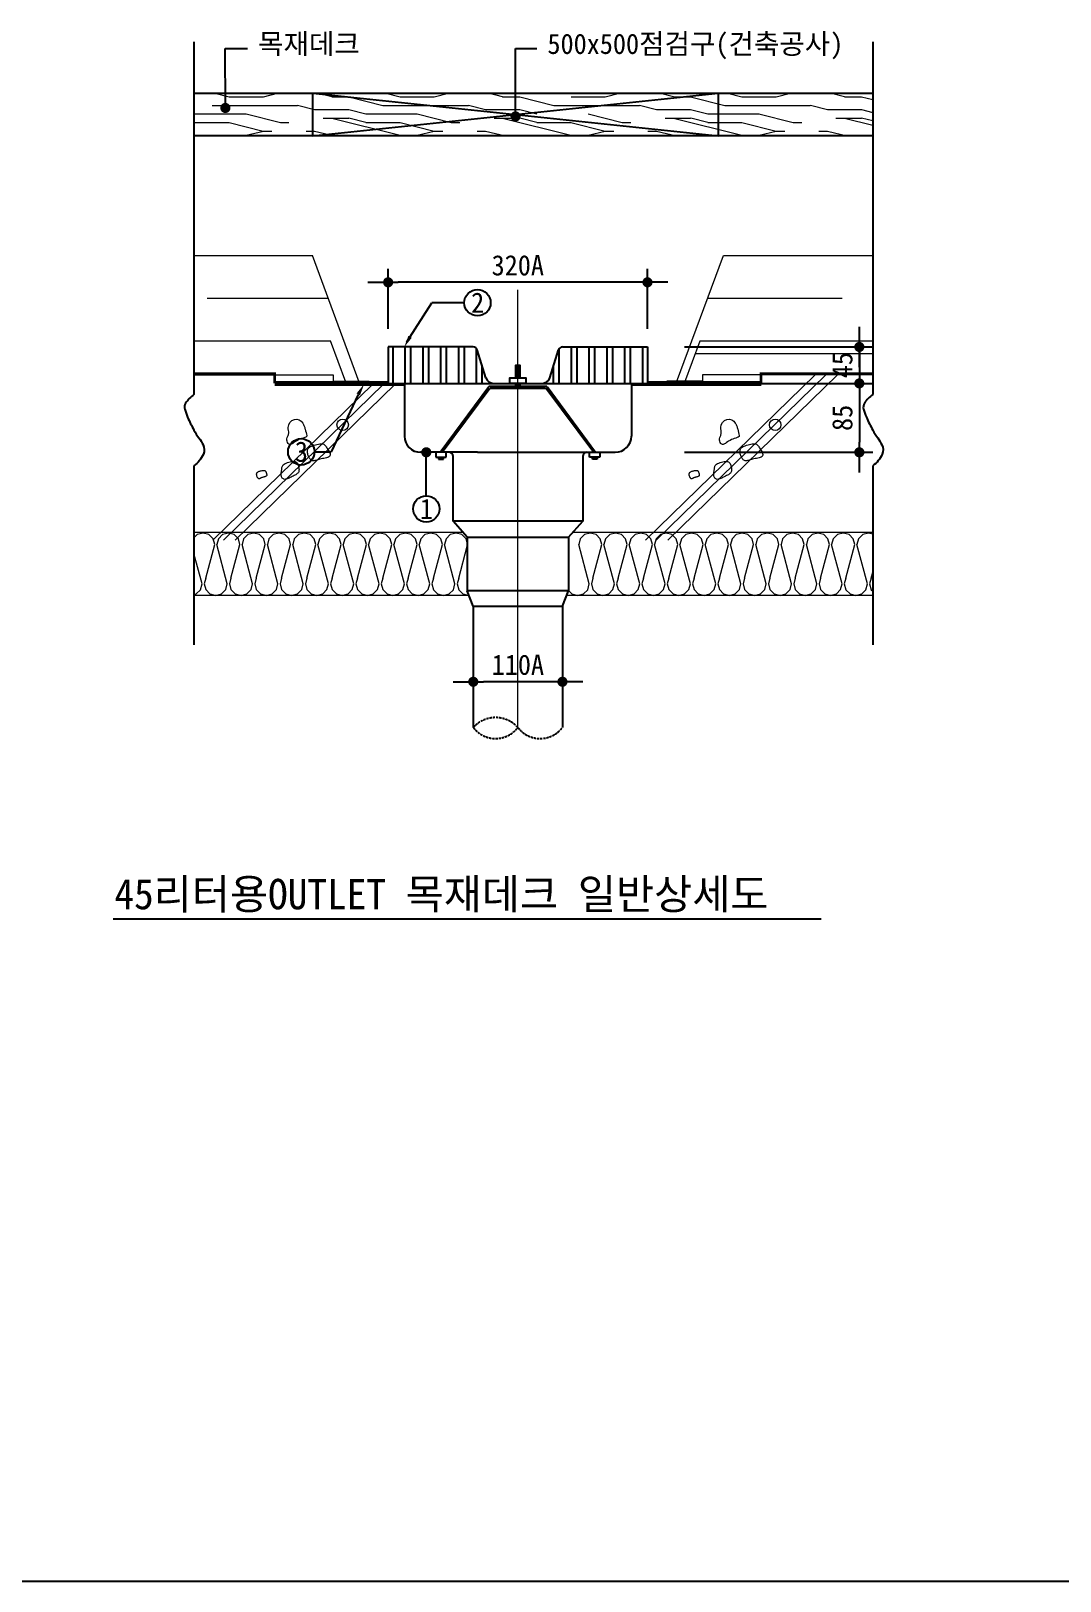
# Model space of a CAD drawing. Header units: millimetres. Extents: x 5104319 to 7084979, y 3076390 to 3633130.
# Drawn here: x 6938439 to 6999376, y 3193230 to 3285020 of the extents above; entities that cross this region are included whole.
import ezdxf
from ezdxf.enums import TextEntityAlignment as Align

# ---------------------------------------------------------------- set-up
doc = ezdxf.new("R2010")
doc.units = ezdxf.units.MM
doc.header["$PDMODE"] = 1
for name, pattern in [('CEN', [8.5, 8, -0.2, 0.1, -0.2]), ('DASHDOTX2', [50.8, 25.4, -12.7, 0, -12.7]), ('HIDDEN', [9.525, 6.35, -3.175])]:
    doc.linetypes.add(name, pattern=pattern)
doc.layers.get('Defpoints').update_dxf_attribs({"color": 140})
for name, color, linetype, lineweight in [('A-CNTL', 1, 'CEN', 15), ('A-CONC-LIN1', 2, 'Continuous', 40), ('A-CUTL', 7, 'Continuous', 25), ('A-DIMS', 7, 'Continuous', 25), ('A-ELEV-LIN3', 8, 'Continuous', 18), ('A-MKXS-LEAD', 7, 'Continuous', 25), ('A-MKXS-MAK2', 3, 'DASHDOTX2', 25), ('A-MKXS-TEXT2', 7, 'Continuous', 25), ('A-MKXX-SYMB', 7, 'Continuous', 25), ('A-SECT-LIN1', 4, 'Continuous', 25), ('A-XXXX-HATC', 8, 'Continuous', 18), ('A-XXXX-INSL1', 15, 'Continuous', 18), ('A-XXXX-STL', 3, 'Continuous', 25), ('A-XXXX-TABL', 7, 'Continuous', 25), ('A-XXXX-TXT1', 3, 'Continuous', 25), ('A-XXXX-TXT2', 3, 'Continuous', 25), ('A-XXXX-WOOD', 7, 'Continuous', 25)]:
    doc.layers.add(name, color=color, linetype=linetype, lineweight=lineweight)
doc.styles.add('HY울릉도L', font='')
doc.styles.add('돋움', font='')
doc.styles.add('돋움체', font='')
doc.styles.get('HY울릉도L').set_extended_font_data('Dotum')
doc.styles.get('돋움').set_extended_font_data('DotumChe')
doc.styles.get('돋움체').set_extended_font_data('DotumChe')
doc.dimstyles.new('CDIM', dxfattribs={"dimtxt": 3, "dimasz": 1.5, "dimexe": 2, "dimexo": 1, "dimgap": 1, "dimtad": 1, "dimdec": 0, "dimrnd": 0.5, "dimzin": 0, "dimdsep": 32, "dimlunit": 6, "dimtxsty": 'HY울릉도L', "dimblk1": '_CIDOT', "dimblk2": '_CIDOT', "dimsah": 1, "dimcen": 5.5, "dimclrd": 2, "dimclre": 2, "dimclrt": 7, "dimadec": 0, "dimazin": 0, "dimtfac": 1, "dimtdec": 0, "dimtix": 1, "dimtmove": 2, "dimatfit": 1, "dimldrblk": '_CIDOT', "dimfxl": 1, "dimtolj": 1, "dimtzin": 0, "dimlwd": -1, "dimarcsym": 0})

# ---------------------------------------------------------------- blocks, each defined once
blk = doc.blocks.new('_CIDOT')
at = {"color": 0, "linetype": 'ByBlock'}
blk.add_line((2, 0), (-1, 0), dxfattribs=at)
at = {"color": 0, "linetype": 'ByBlock', "const_width": 0.5}
blk.add_lwpolyline([(-0.25, 0, 1), (0.25, 0, 1)], format="xyb", close=True, dxfattribs=at)
blk = doc.blocks.new('*D96')
at = {"layer": 'A-DIMS', "lineweight": -2, "transparency": 16777216}
for p, q in [((6964631, 3249349), (6964631, 3245682)), ((6969911, 3249349), (6969911, 3245682))]:
    blk.add_line(p, q, dxfattribs=at)
at = {"layer": 'A-DIMS', "transparency": 16777216}
blk.add_line((6969311, 3246482), (6965231, 3246482), dxfattribs=at)
at = {"layer": 'Defpoints', "color": 0, "transparency": 16777216}
for p in [(6964631, 3249749), (6969911, 3249749), (6964631, 3246482)]:
    blk.add_point(p, dxfattribs=at)
at = {"layer": 'A-DIMS', "transparency": 16777216, "xscale": 600, "yscale": 600, "zscale": 600, "rotation": 180}
blk.add_blockref('_CIDOT', (6964631, 3246482), dxfattribs=at)
at = {"layer": 'A-DIMS', "transparency": 16777216, "xscale": 600, "yscale": 600, "zscale": 600}
blk.add_blockref('_CIDOT', (6969911, 3246482), dxfattribs=at)
at = {"layer": 'A-DIMS', "color": 3, "transparency": 16777216, "insert": (6967271, 3247482), "char_height": 1200, "attachment_point": 5, "style": '돋움체'}
blk.add_mtext('\\A1;110A', dxfattribs=at)
blk = doc.blocks.new('*D97')
at = {"layer": 'A-DIMS', "lineweight": -2, "transparency": 16777216}
for p, q in [((6959587, 3267374), (6959587, 3270937)), ((6974947, 3267374), (6974947, 3270937))]:
    blk.add_line(p, q, dxfattribs=at)
at = {"layer": 'A-DIMS', "transparency": 16777216}
blk.add_line((6974347, 3270137), (6960187, 3270137), dxfattribs=at)
at = {"layer": 'Defpoints', "color": 0, "transparency": 16777216}
for p in [(6959587, 3270137), (6959587, 3266974), (6974947, 3266974)]:
    blk.add_point(p, dxfattribs=at)
at = {"layer": 'A-DIMS', "transparency": 16777216, "xscale": 600, "yscale": 600, "zscale": 600, "rotation": 180}
blk.add_blockref('_CIDOT', (6959587, 3270137), dxfattribs=at)
at = {"layer": 'A-DIMS', "transparency": 16777216, "xscale": 600, "yscale": 600, "zscale": 600}
blk.add_blockref('_CIDOT', (6974947, 3270137), dxfattribs=at)
at = {"layer": 'A-DIMS', "color": 3, "transparency": 16777216, "insert": (6967267, 3271137), "char_height": 1200, "attachment_point": 5, "style": '돋움체'}
blk.add_mtext('\\A1;320A', dxfattribs=at)
blk = doc.blocks.new('*D98')
at = {"layer": 'A-DIMS', "transparency": 16777216}
for p, q in [((6987493, 3266910), (6987493, 3267510)), ((6987493, 3266310), (6987493, 3264150)), ((6987493, 3263550), (6987493, 3262950))]:
    blk.add_line(p, q, dxfattribs=at)
at = {"layer": 'A-DIMS', "lineweight": -2, "transparency": 16777216}
for p, q in [((6977147, 3266310), (6988293, 3266310)), ((6977147, 3264150), (6988293, 3264150))]:
    blk.add_line(p, q, dxfattribs=at)
at = {"layer": 'Defpoints', "color": 0, "transparency": 16777216}
for p in [(6976747, 3266310), (6976747, 3264150), (6987493, 3264150)]:
    blk.add_point(p, dxfattribs=at)
at = {"layer": 'A-DIMS', "transparency": 16777216, "xscale": 600, "yscale": 600, "zscale": 600}
for p, rotation in [((6987493, 3266310), 270), ((6987493, 3264150), 90)]:
    blk.add_blockref('_CIDOT', p, dxfattribs=dict(at, rotation=rotation))
at = {"layer": 'A-DIMS', "color": 3, "transparency": 16777216, "insert": (6986492, 3265230), "char_height": 1200, "attachment_point": 5, "rotation": 90, "style": '돋움체'}
blk.add_mtext('\\A1;45', dxfattribs=at)
blk = doc.blocks.new('*D99')
at = {"layer": 'A-DIMS', "lineweight": -2, "transparency": 16777216}
for p, q in [((6977147, 3264150), (6988293, 3264150)), ((6977147, 3260070), (6988293, 3260070))]:
    blk.add_line(p, q, dxfattribs=at)
at = {"layer": 'A-DIMS', "transparency": 16777216}
blk.add_line((6987493, 3263550), (6987493, 3260670), dxfattribs=at)
at = {"layer": 'Defpoints', "color": 0, "transparency": 16777216}
for p in [(6976747, 3264150), (6976747, 3260070), (6987493, 3260070)]:
    blk.add_point(p, dxfattribs=at)
at = {"layer": 'A-DIMS', "transparency": 16777216, "xscale": 600, "yscale": 600, "zscale": 600}
for p, rotation in [((6987493, 3264150), 90), ((6987493, 3260070), 270)]:
    blk.add_blockref('_CIDOT', p, dxfattribs=dict(at, rotation=rotation))
at = {"layer": 'A-DIMS', "color": 3, "transparency": 16777216, "insert": (6986492, 3262110), "char_height": 1200, "attachment_point": 5, "rotation": 90, "style": '돋움체'}
blk.add_mtext('\\A1;85', dxfattribs=at)
blk = doc.blocks.new('INSUL')
at = {"layer": 'A-XXXX-INSL1'}
for p, q in [((0.382, 0.985), (0.291, 0.961)), ((0.473, 0.961), (0.382, 0.985)), ((0.224, 0.894), (0.199, 0.802)), ((0.365, 0.183), (0.199, 0.802)), ((0.291, 0.961), (0.224, 0.894)), ((0.423, 0.274), (0.565, 0.802)), ((0.54, 0.894), (0.473, 0.961)), ((0.565, 0.802), (0.54, 0.894)), ((0.024, 0.274), (0, 0.183)), ((0, 0.183), (0.024, 0.092)), ((0.024, 0.092), (0.091, 0.025)), ((0.091, 0.025), (0.183, 0)), ((0.183, 0), (0.274, 0.025)), ((0.274, 0.025), (0.341, 0.092)), ((0.341, 0.092), (0.365, 0.183))]:
    blk.add_line(p, q, dxfattribs=at)

msp = doc.modelspace()

# ---------------------------------------------------------------- linework, layer by layer
at = {"layer": 'A-CNTL'}
msp.add_line((6967271.4, 3243770.7), (6967271.4, 3269685.7), dxfattribs=at)
at = {"layer": 'A-CONC-LIN1'}
for points in [[(6952868.8, 3264078.6), (6960533.8, 3264078.6)], [(6981671.4, 3264078.6), (6974006.4, 3264078.6)]]:
    msp.add_lwpolyline(points, dxfattribs=at)
at = {"layer": 'A-CUTL'}
for p, q in [((6948086.6, 3284373.4), (6948086.6, 3263491.1)), ((6988287, 3284373.4), (6988287, 3263491.1)), ((6948086.6, 3259278.2), (6948086.6, 3248665.5)), ((6988287, 3259278.2), (6988287, 3248665.5))]:
    msp.add_line(p, q, dxfattribs=at)
for points in [[(6948086.6, 3263491.1, 0.1037537), (6947595.1, 3262979.1, 0.2107724), (6947543.7, 3262621.8, 0.0352272), (6947711.6, 3262151.7, 0.0205781), (6948086.6, 3261384.6, 0.033812), (6948381.3, 3260918.2, -0.0394421), (6948629.5, 3260515.3, -0.2254264), (6948646.4, 3259952.7, -0.1404739), (6948086.6, 3259278.2)], [(6988287, 3263491.1, 0.1037537), (6987795.5, 3262979.1, 0.2107724), (6987744.1, 3262621.8, 0.0352272), (6987912.1, 3262151.7, 0.0205781), (6988287, 3261384.6, 0.033812), (6988581.7, 3260918.2, -0.0394421), (6988830, 3260515.3, -0.2254264), (6988846.8, 3259952.7, -0.1404739), (6988287, 3259278.2)]]:
    msp.add_lwpolyline(points, format="xyb", dxfattribs=at)
at = {"layer": 'A-CUTL', "linetype": 'HIDDEN', "ltscale": 20}
for centre, radius, start, end in [((6965951.4, 3242585.6), 1774.5, 41.938163, 138.061835), ((6965951.4, 3244786.5), 1665.1, 217.556378, 322.443622), ((6968591.4, 3244786.5), 1665.1, 217.556378, 322.443622)]:
    msp.add_arc(centre, radius, start, end, dxfattribs=at)
at = {"layer": 'A-ELEV-LIN3'}
for p, q in [((6948086.6, 3271716.3), (6955099.8, 3271716.3)), ((6957877.4, 3264228.1), (6955099.8, 3271716.3)), ((6976665.3, 3264228.1), (6979442.9, 3271716.3)), ((6979442.9, 3271716.3), (6988287, 3271716.3)), ((6956038.5, 3269185.8), (6948864, 3269185.8)), ((6986472.5, 3269185.8), (6978504.2, 3269185.8)), ((6956178.6, 3266655.2), (6948086.6, 3266655.2)), ((6957078.9, 3264228.1), (6956172.6, 3266671.4)), ((6977155.4, 3264228.1), (6978061.7, 3266671.4)), ((6988287, 3265896), (6977774, 3265896)), ((6988287, 3266655.2), (6978055.6, 3266655.2))]:
    msp.add_line(p, q, dxfattribs=at)
at = {"layer": 'A-ELEV-LIN3', "const_width": 151.8}
for points in [[(6948086.6, 3264725.7), (6952871.3, 3264725.7), (6952871.3, 3264224.3), (6959591.4, 3264224.3)], [(6988287, 3264725.7), (6981671.4, 3264725.7), (6981671.4, 3264224.3), (6974951.4, 3264224.3)]]:
    msp.add_lwpolyline(points, dxfattribs=at)
at = {"layer": 'A-ELEV-LIN3'}
for points in [[(6948086.6, 3264656.9), (6956334, 3264656.9), (6956334, 3264279), (6958456.7, 3264279)], [(6988287, 3264656.9), (6978208.7, 3264656.9), (6978208.7, 3264279), (6976086, 3264279)]]:
    msp.add_lwpolyline(points, dxfattribs=at)
at = {"layer": 'A-MKXS-LEAD'}
for p, q in [((6949948.7, 3280462.7), (6949946.7, 3283989.6)), ((6949946.7, 3283989.6), (6951255.2, 3283989.6)), ((6967131.4, 3283989.6), (6968392.4, 3283989.6)), ((6967133.4, 3279961.4), (6967131.4, 3283989.6)), ((6960694.9, 3266605.9), (6962170.8, 3268929.3)), ((6964097.9, 3268929.3), (6962170.8, 3268929.3)), ((6957820.2, 3263503.3), (6956217.9, 3260097.8)), ((6955220.1, 3260097.8), (6956217.9, 3260097.8)), ((6961848.5, 3257497.7), (6961848.5, 3260070.4))]:
    msp.add_line(p, q, dxfattribs=at)
at = {"layer": 'A-MKXS-LEAD', "const_width": 300, "elevation": 0}
for points in [[(6949798.7, 3280462.7, 1), (6950098.7, 3280462.7, 1)], [(6966983.4, 3279961.4, 1), (6967283.4, 3279961.4, 1)]]:
    msp.add_lwpolyline(points, format="xyb", close=True, dxfattribs=at)
at = {"layer": 'A-MKXS-LEAD', "const_width": 300}
msp.add_lwpolyline([(6961698.5, 3260070.4, 1), (6961998.5, 3260070.4, 1)], format="xyb", close=True, dxfattribs=at)
at = {"layer": 'A-MKXS-LEAD'}
for points in [[(6960989.4, 3266851.2), (6960785.7, 3266967.1), (6960539.9, 3266298.1)], [(6957718.4, 3263561.3), (6957922.1, 3263445.4), (6958167.8, 3264114.3)]]:
    msp.add_solid(points, dxfattribs=at)
at = {"layer": 'A-MKXS-MAK2', "linetype": 'Continuous'}
for centre in [(6964878.4, 3268929.3), (6954439.6, 3260097.8), (6961848.5, 3256717.2)]:
    msp.add_circle(centre, 780.5, dxfattribs=at)
at = {"layer": 'A-MKXX-SYMB'}
msp.add_line((6943296.4, 3232437.8), (6985225.6, 3232437.8), dxfattribs=at)
at = {"layer": 'A-SECT-LIN1'}
for p, q in [((6955132, 3278801.9), (6979132, 3281332.5)), ((6955132, 3281332.5), (6979132, 3278801.9)), ((6964631.7, 3266310.4), (6959591.4, 3266310.4)), ((6959591.4, 3266310.4), (6959591.4, 3264150.4)), ((6959879.4, 3264150.4), (6959879.4, 3266310.4)), ((6960599.4, 3264150.4), (6960599.4, 3266310.4)), ((6960935.4, 3264150.4), (6960935.4, 3266310.4)), ((6961655.4, 3264150.4), (6961655.4, 3266310.4)), ((6961991.4, 3264150.4), (6961991.4, 3266310.4)), ((6962711.4, 3264150.4), (6962711.4, 3266310.4)), ((6963047.4, 3264150.4), (6963047.4, 3266310.4)), ((6963767.4, 3264150.4), (6963767.4, 3266310.4)), ((6964103.4, 3264150.4), (6964103.4, 3266310.4)), ((6964823.4, 3264150.4), (6964823.4, 3266214.9)), ((6965378.7, 3264487.1), (6964860.8, 3266142.1)), ((6969164, 3264487.1), (6969681.9, 3266142.1)), ((6969719.4, 3264150.4), (6969719.4, 3266214.9)), ((6969911, 3266310.4), (6974951.4, 3266310.4)), ((6970439.4, 3264150.4), (6970439.4, 3266310.4)), ((6970775.4, 3264150.4), (6970775.4, 3266310.4)), ((6971495.4, 3264150.4), (6971495.4, 3266310.4)), ((6971831.4, 3264150.4), (6971831.4, 3266310.4)), ((6972551.4, 3264150.4), (6972551.4, 3266310.4)), ((6972887.4, 3264150.4), (6972887.4, 3266310.4)), ((6973607.4, 3264150.4), (6973607.4, 3266310.4)), ((6973943.4, 3264150.4), (6973943.4, 3266310.4)), ((6974663.4, 3264150.4), (6974663.4, 3266310.4)), ((6974951.4, 3266310.4), (6974951.4, 3264150.4)), ((6965159.4, 3264150.4), (6965159.4, 3265188)), ((6967127.4, 3265110.4), (6967415.4, 3265206.4)), ((6967127.4, 3265182.4), (6967199.4, 3265206.4)), ((6967127.4, 3265038.4), (6967415.4, 3265134.4)), ((6967127.4, 3264966.4), (6967415.4, 3265062.4)), ((6967127.4, 3264894.4), (6967415.4, 3264990.4)), ((6969383.4, 3264150.4), (6969383.4, 3265188)), ((6959591.4, 3264150.4), (6974951.4, 3264150.4)), ((6960551.4, 3264150.4), (6960551.4, 3261030.4)), ((6967127.4, 3264822.4), (6967415.4, 3264918.4)), ((6967127.4, 3264750.4), (6967415.4, 3264846.4)), ((6967127.4, 3264678.4), (6967415.4, 3264774.4)), ((6967127.4, 3264606.4), (6967415.4, 3264702.4)), ((6967127.4, 3264534.4), (6967415.4, 3264630.4)), ((6967127.4, 3264102.4), (6967271.4, 3264150.4)), ((6967127.4, 3264030.4), (6967415.4, 3264126.4)), ((6967127.4, 3263958.4), (6967415.4, 3264054.4)), ((6967199.4, 3264486.4), (6967415.4, 3264558.4)), ((6973991.4, 3264150.4), (6973991.4, 3261030.4)), ((6962678.8, 3260070.4), (6965546.6, 3263958.4)), ((6962778.4, 3260070.4), (6965619.5, 3263862.4)), ((6968987.8, 3263958.4), (6965554.9, 3263958.4)), ((6965627.8, 3263862.4), (6968914.9, 3263862.4)), ((6967343.4, 3263958.4), (6967415.4, 3263982.4)), ((6971764.3, 3260066.9), (6968926.1, 3263861.1)), ((6971863.9, 3260066.9), (6968999.1, 3263957.1)), ((6964871.4, 3260070.4), (6961511.4, 3260070.4)), ((6962422.5, 3260070.4), (6962422.5, 3259790.1)), ((6962422.5, 3259790.1), (6963034.7, 3259790.1)), ((6962573.8, 3259790.1), (6962573.8, 3259671.7)), ((6962573.8, 3259671.7), (6962858.2, 3259671.7)), ((6962858.2, 3259671.7), (6962858.2, 3259790.1)), ((6963034.7, 3259790.1), (6963034.7, 3260070.4)), ((6964871.4, 3260070.4), (6969671.4, 3260070.4)), ((6969671.4, 3260070.4), (6973031.4, 3260070.4)), ((6971507.8, 3259786.8), (6971508, 3260067.1)), ((6972120, 3259786.3), (6971507.8, 3259786.8)), ((6971684.2, 3259668.3), (6971684.2, 3259786.6)), ((6971968.6, 3259668.1), (6971684.2, 3259668.3)), ((6971968.7, 3259786.4), (6971968.6, 3259668.1)), ((6972120.2, 3260066.7), (6972120, 3259786.3))]:
    msp.add_line(p, q, dxfattribs=at)
for points in [[(6955132, 3281332.5), (6979132, 3281332.5), (6979132, 3278801.9), (6955132, 3278801.9)], [(6967751.4, 3264150.4), (6966791.4, 3264150.4), (6966791.4, 3264486.4), (6967751.4, 3264486.4)]]:
    msp.add_lwpolyline(points, close=True, dxfattribs=at)
for points in [[(6967415.4, 3264486.4), (6967415.4, 3265206.4), (6967127.4, 3265206.4), (6967127.4, 3264486.4)], [(6967127.4, 3264150.4), (6967127.4, 3263958.4)], [(6967415.4, 3263958.4), (6967415.4, 3264150.4)]]:
    msp.add_lwpolyline(points, dxfattribs=at)
for centre, radius, start, end in [((6964631.7, 3266070.4), 240, 17.376613, 90), ((6969911, 3266070.4), 240, 90, 162.623387), ((6965836.8, 3264630.4), 480, 197.376613, 270), ((6968705.9, 3264630.4), 480, 270, 342.623387), ((6961511.4, 3261030.4), 960, 180, 270), ((6973031.4, 3261030.4), 960, 270, 0), ((6963191.4, 3259830.4), 240, 0, 90), ((6971351.4, 3259830.4), 240, 90, 180)]:
    msp.add_arc(centre, radius, start, end, dxfattribs=at)
at = {"layer": 'A-XXXX-HATC'}
for p, q in [((6949161.7, 3280614.8), (6954222.8, 3280614.8)), ((6949327.7, 3281332.5), (6950170.9, 3281121.7)), ((6950173.9, 3281120.9), (6952198.4, 3281120.9)), ((6952198.4, 3281120.9), (6953044.6, 3281332.5)), ((6955237.3, 3280361.2), (6954225.9, 3280614)), ((6956247.3, 3281120.9), (6955401, 3281332.5)), ((6956247.3, 3281120.9), (6957259.5, 3281120.9)), ((6957259.5, 3281120.9), (6959282.4, 3280615.2)), ((6959284, 3280614.8), (6964345.1, 3280614.8)), ((6959449.9, 3281332.5), (6960293.1, 3281121.7)), ((6960296.2, 3281120.9), (6962320.6, 3281120.9)), ((6962320.6, 3281120.9), (6963166.9, 3281332.5)), ((6965359.6, 3280361.2), (6964348.1, 3280614)), ((6966369.5, 3281120.9), (6965523.3, 3281332.5)), ((6966369.5, 3281120.9), (6967381.8, 3281120.9)), ((6967381.8, 3281120.9), (6969404.7, 3280615.2)), ((6969406.2, 3280614.8), (6974467.3, 3280614.8)), ((6970418.4, 3281120.9), (6972442.9, 3281120.9)), ((6972442.9, 3281120.9), (6973289.1, 3281332.5)), ((6975481.8, 3280361.2), (6974470.4, 3280614)), ((6976491.8, 3281120.9), (6975645.5, 3281332.5)), ((6976491.8, 3281120.9), (6977504, 3281120.9)), ((6977504, 3281120.9), (6979526.9, 3280615.2)), ((6979528.4, 3280614.8), (6984589.6, 3280614.8)), ((6979694.4, 3281332.5), (6980537.6, 3281121.7)), ((6980540.7, 3281120.9), (6982565.1, 3281120.9)), ((6982565.1, 3281120.9), (6983411.4, 3281332.5)), ((6985604.1, 3280361.2), (6984592.6, 3280614)), ((6986614, 3281120.9), (6985767.8, 3281332.5)), ((6986614, 3281120.9), (6987626.2, 3281120.9)), ((6987626.3, 3281120.9), (6988287, 3280955.7)), ((6948149.5, 3280108.7), (6951186.2, 3280108.7)), ((6951183.1, 3280109.4), (6953206, 3279603.7)), ((6955235.1, 3280361.7), (6957259.5, 3280361.7)), ((6955741.2, 3279855.6), (6957259.5, 3279855.6)), ((6956247.3, 3279855.6), (6960293.1, 3278844.2)), ((6957259.5, 3280361.7), (6958271, 3280108.9)), ((6958271.7, 3279602.6), (6957260.3, 3279855.4)), ((6958271.7, 3280108.7), (6961308.4, 3280108.7)), ((6961305.4, 3280109.4), (6963328.3, 3279603.7)), ((6965357.3, 3280361.7), (6967381.8, 3280361.7)), ((6965863.4, 3279855.6), (6967381.8, 3279855.6)), ((6966369.5, 3279855.6), (6970415.4, 3278844.2)), ((6967381.8, 3280361.7), (6968393.2, 3280108.9)), ((6968394, 3279602.6), (6967382.5, 3279855.4)), ((6971427.6, 3280109.4), (6973450.5, 3279603.7)), ((6975479.5, 3280361.7), (6977504, 3280361.7)), ((6975985.7, 3279855.6), (6977504, 3279855.6)), ((6976491.8, 3279855.6), (6980537.6, 3278844.2)), ((6977504, 3280361.7), (6978515.5, 3280108.9)), ((6978516.2, 3279602.6), (6977504.8, 3279855.4)), ((6978516.2, 3280108.7), (6981552.9, 3280108.7)), ((6981549.9, 3280109.4), (6983572.8, 3279603.7)), ((6985601.8, 3280361.7), (6987626.2, 3280361.7)), ((6986107.9, 3279855.6), (6987626.2, 3279855.6)), ((6986614, 3279855.6), (6988287, 3279437.4)), ((6987626.3, 3280361.7), (6988287, 3280196.5)), ((6988287, 3279690.4), (6987627, 3279855.4)), ((6948149.5, 3279602.6), (6950173.9, 3279602.6)), ((6950171.6, 3279603.1), (6952194.6, 3279097.4)), ((6951186.1, 3278843.4), (6952197.6, 3279096.3)), ((6952198.4, 3279096.4), (6952704.5, 3279096.4)), ((6953210.6, 3279602.6), (6953716.7, 3279602.6)), ((6954728.9, 3279096.4), (6955235.1, 3279096.4)), ((6955235.1, 3279096.4), (6956413.2, 3278801.9)), ((6958271.7, 3279602.6), (6960296.2, 3279602.6)), ((6960293.9, 3279603.1), (6962316.8, 3279097.4)), ((6960296.2, 3278843.4), (6961308.4, 3278843.4)), ((6961308.4, 3278843.4), (6962319.9, 3279096.3)), ((6962320.6, 3279096.4), (6962826.7, 3279096.4)), ((6963332.9, 3279602.6), (6963839, 3279602.6)), ((6964851.2, 3279096.4), (6965357.3, 3279096.4)), ((6965357.3, 3279096.4), (6966535.5, 3278801.9)), ((6968394, 3279602.6), (6970418.4, 3279602.6)), ((6970416.1, 3279603.1), (6972439.1, 3279097.4)), ((6970418.4, 3278843.4), (6971430.6, 3278843.4)), ((6971430.6, 3278843.4), (6972442.1, 3279096.3)), ((6972442.9, 3279096.4), (6972949, 3279096.4)), ((6973455.1, 3279602.6), (6973961.2, 3279602.6)), ((6974973.4, 3279096.4), (6975479.5, 3279096.4)), ((6975479.6, 3279096.4), (6976657.7, 3278801.9)), ((6978516.2, 3279602.6), (6980540.7, 3279602.6)), ((6980538.4, 3279603.1), (6982561.3, 3279097.4)), ((6980540.7, 3278843.4), (6981552.9, 3278843.4)), ((6981552.9, 3278843.4), (6982564.4, 3279096.3)), ((6982565.1, 3279096.4), (6983071.2, 3279096.4)), ((6983577.3, 3279602.6), (6984083.5, 3279602.6)), ((6985095.7, 3279096.4), (6985601.8, 3279096.4)), ((6985601.8, 3279096.4), (6986780, 3278801.9)), ((6949207.7, 3254867.1), (6958683, 3264097.9)), ((6949835.5, 3254867.1), (6959310.8, 3264097.9)), ((6950535.5, 3254867.1), (6960010.8, 3264097.9)), ((6974824.4, 3254867.1), (6984873.4, 3264656.9)), ((6975452.2, 3254867.1), (6985501.2, 3264656.9)), ((6976152.2, 3254867.1), (6986201.2, 3264656.9))]:
    msp.add_line(p, q, dxfattribs=at)
for points in [[(6953805, 3260540.5, -0.3291928), (6953666.6, 3260592.3, -0.1629419), (6953597.2, 3260859.9, -0.1037737), (6953644.4, 3261026.5, 0.092796), (6953701.1, 3261211.3, 0.0938453), (6953689.9, 3261360.9, -0.0750895), (6953669.1, 3261546.6, -0.3216331), (6954034.3, 3262016.6, -0.3617757), (6954532.4, 3261802.2, -0.0223132), (6954616.1, 3261617.5, -0.0245032), (6954676.2, 3261442.8, -0.0276023), (6954765.6, 3261057.1, -0.2131543), (6954752.5, 3261005.1, -0.1734538), (6954647, 3260939, 0.0574406), (6954300.6, 3260820, 0.0485867), (6953983.7, 3260628.8, -0.0907082)], [(6979421.7, 3260540.5, -0.3291928), (6979283.3, 3260592.3, -0.1629419), (6979213.9, 3260859.9, -0.1037737), (6979261.1, 3261026.5, 0.092796), (6979317.8, 3261211.3, 0.0938453), (6979306.6, 3261360.9, -0.0750895), (6979285.8, 3261546.6, -0.3216331), (6979651, 3262016.6, -0.3617757), (6980149, 3261802.2, -0.0223132), (6980232.8, 3261617.5, -0.0245032), (6980292.9, 3261442.8, -0.0276023), (6980382.3, 3261057.1, -0.2131543), (6980369.2, 3261005.1, -0.1734538), (6980263.6, 3260939, 0.0574406), (6979917.2, 3260820, 0.0485867), (6979600.4, 3260628.8, -0.0907082)]]:
    msp.add_lwpolyline(points, format="xyb", close=True, dxfattribs=at)
for points in [[(6954893.5, 3259777.9), (6954872.8, 3259825.6), (6954854.8, 3259876.2), (6954839.7, 3259928.7), (6954827.7, 3259981.8), (6954819, 3260034.6), (6954813.8, 3260085.9), (6954812.4, 3260134.7), (6954814.9, 3260179.8), (6954821.6, 3260220.4), (6954833.2, 3260257.1), (6954850.7, 3260290.4), (6954874.8, 3260321.2), (6954906.4, 3260350.1), (6954946.4, 3260377.8), (6954995.5, 3260405.1), (6955054.6, 3260432.6), (6955124.1, 3260460.9), (6955201.6, 3260488.8), (6955284.4, 3260515), (6955369.9, 3260538.3), (6955455.1, 3260557.2), (6955537.4, 3260570.6), (6955614, 3260577), (6955682.1, 3260575.1), (6955739.7, 3260563.9), (6955788, 3260544), (6955828.9, 3260516.2), (6955864.1, 3260481.4), (6955895.7, 3260440.4), (6955925.5, 3260394.1), (6955955.3, 3260343.3), (6955987.2, 3260288.9), (6956022.1, 3260231.8), (6956058.2, 3260173.2), (6956092.6, 3260114.3), (6956122.7, 3260056.3), (6956145.7, 3260000.5), (6956158.8, 3259947.9), (6956159.3, 3259899.9), (6956144.4, 3259857.7), (6956112.3, 3259822.1), (6956065, 3259792.4), (6956005.4, 3259767.5), (6955936.4, 3259746.2), (6955860.8, 3259727.7), (6955781.5, 3259710.6), (6955701.4, 3259694), (6955623.5, 3259676.7), (6955550, 3259658), (6955481.3, 3259638.7), (6955417, 3259619.8), (6955357.1, 3259602.3), (6955301.1, 3259587.5), (6955248.8, 3259576.2), (6955200.1, 3259569.7), (6955154.6, 3259568.9), (6955112.1, 3259574.8), (6955072.5, 3259587.1), (6955035.9, 3259605.7), (6955002, 3259630), (6954970.9, 3259659.7), (6954942.5, 3259694.5), (6954916.7, 3259734)], [(6980510.1, 3259777.9), (6980489.4, 3259825.6), (6980471.4, 3259876.2), (6980456.3, 3259928.7), (6980444.4, 3259981.8), (6980435.7, 3260034.6), (6980430.5, 3260085.9), (6980429.1, 3260134.7), (6980431.5, 3260179.8), (6980438.2, 3260220.4), (6980449.9, 3260257.1), (6980467.4, 3260290.4), (6980491.5, 3260321.2), (6980523.1, 3260350.1), (6980563, 3260377.8), (6980612.2, 3260405.1), (6980671.3, 3260432.6), (6980740.7, 3260460.9), (6980818.3, 3260488.8), (6980901.1, 3260515), (6980986.5, 3260538.3), (6981071.8, 3260557.2), (6981154.1, 3260570.6), (6981230.7, 3260577), (6981298.8, 3260575.1), (6981356.4, 3260563.9), (6981404.7, 3260544), (6981445.5, 3260516.2), (6981480.8, 3260481.4), (6981512.4, 3260440.4), (6981542.1, 3260394.1), (6981572, 3260343.3), (6981603.8, 3260288.9), (6981638.8, 3260231.8), (6981674.9, 3260173.2), (6981709.3, 3260114.3), (6981739.4, 3260056.3), (6981762.4, 3260000.5), (6981775.4, 3259947.9), (6981775.9, 3259899.9), (6981761, 3259857.7), (6981729, 3259822.1), (6981681.7, 3259792.4), (6981622.1, 3259767.5), (6981553.1, 3259746.2), (6981477.5, 3259727.7), (6981398.2, 3259710.6), (6981318.1, 3259694), (6981240.2, 3259676.7), (6981166.7, 3259658), (6981098, 3259638.7), (6981033.7, 3259619.8), (6980973.7, 3259602.3), (6980917.7, 3259587.5), (6980865.5, 3259576.2), (6980816.7, 3259569.7), (6980771.2, 3259568.9), (6980728.8, 3259574.8), (6980689.2, 3259587.1), (6980652.6, 3259605.7), (6980618.7, 3259630), (6980587.6, 3259659.7), (6980559.2, 3259694.5), (6980533.4, 3259734)], [(6953257, 3258694.5), (6953252.8, 3258736.6), (6953252.6, 3258779.2), (6953255.6, 3258822.1), (6953260.7, 3258865.2), (6953267.2, 3258908.4), (6953274.3, 3258951.6), (6953280.9, 3258994.8), (6953286.4, 3259037.8), (6953290.1, 3259080.6), (6953293.8, 3259123), (6953299.4, 3259164.9), (6953308.8, 3259206.2), (6953324.3, 3259246.7), (6953347.6, 3259286.4), (6953380.9, 3259325), (6953426.2, 3259362.6), (6953484.7, 3259398.7), (6953553.9, 3259432.6), (6953630.9, 3259463.1), (6953712.3, 3259489.2), (6953795.2, 3259509.9), (6953876.2, 3259524.1), (6953952.3, 3259530.8), (6954020.4, 3259528.9), (6954077.9, 3259517.8), (6954125.5, 3259498.1), (6954164.4, 3259471), (6954195.8, 3259437.3), (6954221.1, 3259398.2), (6954241.6, 3259354.8), (6954258.4, 3259308), (6954272.9, 3259259), (6954286, 3259208.7), (6954297.1, 3259157.8), (6954305.4, 3259107), (6954309.9, 3259056.9), (6954309.7, 3259008.1), (6954304, 3258961.4), (6954291.9, 3258917.3), (6954272.4, 3258876.5), (6954244.9, 3258839.4), (6954210.2, 3258805.6), (6954169.1, 3258774.4), (6954122.5, 3258745.1), (6954071.5, 3258717), (6954017, 3258689.5), (6953959.9, 3258661.9), (6953901.2, 3258633.5), (6953841.8, 3258604), (6953782.3, 3258574.3), (6953723.4, 3258545.8), (6953665.8, 3258520), (6953610.1, 3258498.1), (6953556.9, 3258481.5), (6953507, 3258471.5), (6953460.9, 3258469.6), (6953419.2, 3258476.5), (6953382, 3258491.8), (6953349.4, 3258514.2), (6953321.5, 3258542.6), (6953298.2, 3258575.9), (6953279.7, 3258613.1), (6953266, 3258653)], [(6978873.7, 3258694.5), (6978869.5, 3258736.6), (6978869.3, 3258779.2), (6978872.2, 3258822.1), (6978877.4, 3258865.2), (6978883.9, 3258908.4), (6978891, 3258951.6), (6978897.6, 3258994.8), (6978903, 3259037.8), (6978906.8, 3259080.6), (6978910.5, 3259123), (6978916, 3259164.9), (6978925.5, 3259206.2), (6978940.9, 3259246.7), (6978964.3, 3259286.4), (6978997.6, 3259325), (6979042.9, 3259362.6), (6979101.3, 3259398.7), (6979170.6, 3259432.6), (6979247.5, 3259463.1), (6979329, 3259489.2), (6979411.8, 3259509.9), (6979492.9, 3259524.1), (6979569, 3259530.8), (6979637.1, 3259528.9), (6979694.6, 3259517.8), (6979742.2, 3259498.1), (6979781, 3259471), (6979812.5, 3259437.3), (6979837.8, 3259398.2), (6979858.2, 3259354.8), (6979875.1, 3259308), (6979889.6, 3259259), (6979902.6, 3259208.7), (6979913.8, 3259157.8), (6979922, 3259107), (6979926.5, 3259056.9), (6979926.4, 3259008.1), (6979920.7, 3258961.4), (6979908.6, 3258917.3), (6979889.1, 3258876.5), (6979861.6, 3258839.4), (6979826.8, 3258805.6), (6979785.7, 3258774.4), (6979739.2, 3258745.1), (6979688.2, 3258717), (6979633.7, 3258689.5), (6979576.6, 3258661.9), (6979517.9, 3258633.5), (6979458.4, 3258604), (6979398.9, 3258574.3), (6979340.1, 3258545.8), (6979282.5, 3258520), (6979226.8, 3258498.1), (6979173.6, 3258481.5), (6979123.6, 3258471.5), (6979077.5, 3258469.6), (6979035.8, 3258476.5), (6978998.7, 3258491.8), (6978966.1, 3258514.2), (6978938.2, 3258542.6), (6978914.9, 3258575.9), (6978896.4, 3258613.1), (6978882.6, 3258653)], [(6951840.4, 3258602.6), (6951830.1, 3258626.4), (6951821.1, 3258651.8), (6951813.6, 3258678), (6951807.6, 3258704.6), (6951803.2, 3258730.9), (6951800.6, 3258756.6), (6951799.9, 3258781), (6951801.1, 3258803.5), (6951804.5, 3258823.9), (6951810.3, 3258842.2), (6951819.1, 3258858.9), (6951831.1, 3258874.2), (6951846.9, 3258888.7), (6951866.9, 3258902.5), (6951891.5, 3258916.2), (6951921, 3258930), (6951955.8, 3258944.1), (6951994.5, 3258958), (6952035.9, 3258971.2), (6952078.7, 3258982.8), (6952121.3, 3258992.3), (6952162.4, 3258998.9), (6952200.7, 3259002.1), (6952234.8, 3259001.2), (6952263.6, 3258995.6), (6952287.4, 3258985.7), (6952307.2, 3258972), (6952323.4, 3258954.9), (6952337, 3258935), (6952348.6, 3258912.7), (6952358.9, 3258888.4), (6952368.6, 3258862.8), (6952378.3, 3258836.2), (6952387.2, 3258809.2), (6952394.4, 3258782.2), (6952399, 3258755.8), (6952400.1, 3258730.5), (6952396.6, 3258706.7), (6952387.7, 3258685), (6952372.5, 3258665.8), (6952350.3, 3258649.6), (6952322.3, 3258635.8), (6952289.9, 3258624), (6952254.5, 3258613.6), (6952217.6, 3258604.1), (6952180.5, 3258594.9), (6952144.9, 3258585.5), (6952112.1, 3258575.3), (6952083.1, 3258564), (6952057.9, 3258552.1), (6952035.8, 3258540.1), (6952016.2, 3258528.8), (6951998.6, 3258518.8), (6951982.5, 3258510.6), (6951967.3, 3258505.1), (6951952.3, 3258502.8), (6951937.2, 3258504.2), (6951922.1, 3258509.2), (6951907.1, 3258517.6), (6951892.4, 3258529.2), (6951878.2, 3258543.7), (6951864.7, 3258561), (6951852, 3258580.7)], [(6977457.1, 3258602.6), (6977446.8, 3258626.4), (6977437.8, 3258651.8), (6977430.2, 3258678), (6977424.2, 3258704.6), (6977419.9, 3258730.9), (6977417.3, 3258756.6), (6977416.6, 3258781), (6977417.8, 3258803.5), (6977421.2, 3258823.9), (6977427, 3258842.2), (6977435.7, 3258858.9), (6977447.8, 3258874.2), (6977463.6, 3258888.7), (6977483.6, 3258902.5), (6977508.1, 3258916.2), (6977537.7, 3258930), (6977572.4, 3258944.1), (6977611.2, 3258958), (6977652.6, 3258971.2), (6977695.3, 3258982.8), (6977738, 3258992.3), (6977779.1, 3258998.9), (6977817.4, 3259002.1), (6977851.4, 3259001.2), (6977880.2, 3258995.6), (6977904.1, 3258985.7), (6977923.8, 3258972), (6977940.1, 3258954.9), (6977953.7, 3258935), (6977965.2, 3258912.7), (6977975.5, 3258888.4), (6977985.3, 3258862.8), (6977995, 3258836.2), (6978003.9, 3258809.2), (6978011.1, 3258782.2), (6978015.7, 3258755.8), (6978016.8, 3258730.5), (6978013.3, 3258706.7), (6978004.4, 3258685), (6977989.2, 3258665.8), (6977967, 3258649.6), (6977939, 3258635.8), (6977906.6, 3258624), (6977871.2, 3258613.6), (6977834.2, 3258604.1), (6977797.2, 3258594.9), (6977761.6, 3258585.5), (6977728.7, 3258575.3), (6977699.8, 3258564), (6977674.6, 3258552.1), (6977652.4, 3258540.1), (6977632.9, 3258528.8), (6977615.3, 3258518.8), (6977599.2, 3258510.6), (6977583.9, 3258505.1), (6977569, 3258502.8), (6977553.9, 3258504.2), (6977538.8, 3258509.2), (6977523.8, 3258517.6), (6977509.1, 3258529.2), (6977494.9, 3258543.7), (6977481.3, 3258561), (6977468.7, 3258580.7)]]:
    msp.add_lwpolyline(points, close=True, dxfattribs=at)
for centre in [(6956897, 3261695.6), (6982513.7, 3261695.6)]:
    msp.add_circle(centre, 338.7, dxfattribs=at)
at = {"layer": 'A-XXXX-INSL1'}
for p, q in [((6948086.6, 3255347.1), (6964007.9, 3255347.1)), ((6948287.5, 3255199.8), (6948086.6, 3254999)), ((6948630.6, 3255291.7), (6948287.5, 3255199.8)), ((6948973.6, 3255199.8), (6948630.6, 3255291.7)), ((6949224.8, 3254948.7), (6948973.6, 3255199.8)), ((6949316.7, 3254605.6), (6949224.8, 3254948.7)), ((6963016.3, 3254948.7), (6962924.4, 3254605.6)), ((6963267.5, 3255199.8), (6963016.3, 3254948.7)), ((6963610.6, 3255291.7), (6963267.5, 3255199.8)), ((6963953.6, 3255199.8), (6963610.6, 3255291.7)), ((6964204.8, 3254948.7), (6963953.6, 3255199.8)), ((6964271.4, 3254700.3), (6964204.8, 3254948.7)), ((6970534.8, 3255347.1), (6988287, 3255347.1)), ((6970965.4, 3254948.7), (6970873.5, 3254605.6)), ((6971216.6, 3255199.8), (6970965.4, 3254948.7)), ((6971559.7, 3255291.7), (6971216.6, 3255199.8)), ((6971902.8, 3255199.8), (6971559.7, 3255291.7)), ((6972153.9, 3254948.7), (6971902.8, 3255199.8)), ((6972245.9, 3254605.6), (6972153.9, 3254948.7)), ((6987443.4, 3254948.7), (6987351.5, 3254605.6)), ((6987694.6, 3255199.8), (6987443.4, 3254948.7)), ((6988037.7, 3255291.7), (6987694.6, 3255199.8)), ((6988287, 3255224.9), (6988037.7, 3255291.7)), ((6948567.7, 3252279.2), (6948086.6, 3254074.7)), ((6948785.3, 3252622.2), (6949316.7, 3254605.6)), ((6963547.7, 3252279.2), (6962924.4, 3254605.6)), ((6963765.3, 3252622.2), (6964271.4, 3254510.8)), ((6971496.9, 3252279.2), (6970873.5, 3254605.6)), ((6971714.4, 3252622.2), (6972245.9, 3254605.6)), ((6987974.9, 3252279.2), (6987351.5, 3254605.6)), ((6948475.8, 3251936.1), (6948567.7, 3252279.2)), ((6962267.3, 3252622.2), (6962175.4, 3252279.2)), ((6962175.4, 3252279.2), (6962267.3, 3251936.1)), ((6963455.8, 3251936.1), (6963547.7, 3252279.2)), ((6963765.3, 3252622.2), (6963673.4, 3252279.2)), ((6963673.4, 3252279.2), (6963765.3, 3251936.1)), ((6971405, 3251936.1), (6971496.9, 3252279.2)), ((6986694.5, 3252622.2), (6986602.5, 3252279.2)), ((6986602.5, 3252279.2), (6986694.5, 3251936.1)), ((6987883, 3251936.1), (6987974.9, 3252279.2)), ((6988192.5, 3252622.2), (6988100.5, 3252279.2)), ((6988100.5, 3252279.2), (6988192.5, 3251936.1)), ((6988192.5, 3252622.2), (6988287, 3252975.3)), ((6948086.6, 3251647.9), (6948224.7, 3251684.9)), ((6964376.1, 3251591.6), (6948086.6, 3251591.6)), ((6948224.7, 3251684.9), (6948475.8, 3251936.1)), ((6962267.3, 3251936.1), (6962518.5, 3251684.9)), ((6962518.5, 3251684.9), (6962861.6, 3251593)), ((6962861.6, 3251593), (6963204.7, 3251684.9)), ((6963204.7, 3251684.9), (6963455.8, 3251936.1)), ((6963765.3, 3251936.1), (6964016.5, 3251684.9)), ((6964016.5, 3251684.9), (6964359.6, 3251593)), ((6964359.6, 3251593), (6964374, 3251596.8)), ((6988287, 3251591.6), (6970166.6, 3251591.6)), ((6970271.4, 3251881.2), (6970467.6, 3251684.9)), ((6970467.6, 3251684.9), (6970810.7, 3251593)), ((6970810.7, 3251593), (6971153.8, 3251684.9)), ((6971153.8, 3251684.9), (6971405, 3251936.1)), ((6986694.5, 3251936.1), (6986945.6, 3251684.9)), ((6986945.6, 3251684.9), (6987288.7, 3251593)), ((6987288.7, 3251593), (6987631.8, 3251684.9)), ((6987631.8, 3251684.9), (6987883, 3251936.1)), ((6988192.5, 3251936.1), (6988287, 3251841.5))]:
    msp.add_line(p, q, dxfattribs=at)
at = {"layer": 'A-XXXX-STL'}
for p, q in [((6964271.4, 3255054.4), (6963431.4, 3255990.4)), ((6970271.4, 3255054.4), (6971111.4, 3255990.4)), ((6964271.4, 3255054.4), (6964271.4, 3251862.4)), ((6970271.4, 3255054.4), (6970271.4, 3251862.4)), ((6964631.4, 3250950.4), (6964271.4, 3251862.4)), ((6969911.4, 3250950.4), (6970271.4, 3251862.4)), ((6964631.4, 3250950.4), (6964631.4, 3243771.5)), ((6964631.4, 3250950.4), (6969911.4, 3250950.4)), ((6969911.4, 3250950.4), (6969911.4, 3243771.5))]:
    msp.add_line(p, q, dxfattribs=at)
for points in [[(6971111.4, 3259830.4), (6971111.4, 3255990.4), (6963431.4, 3255990.4), (6963431.4, 3259830.4)], [(6964271.4, 3255054.4), (6970271.4, 3255054.4)], [(6970271.4, 3251862.4), (6964271.4, 3251862.4)]]:
    msp.add_lwpolyline(points, dxfattribs=at)
at = {"layer": 'A-XXXX-TABL'}
msp.add_lwpolyline([(6763778.8, 3193230.2), (7057678.8, 3193230.2)], dxfattribs=at)
at = {"layer": 'A-XXXX-WOOD'}
for p, q in [((6948086.6, 3281332.5), (6988287, 3281332.5)), ((6988287, 3278801.9), (6948086.6, 3278801.9))]:
    msp.add_line(p, q, dxfattribs=at)

# ---------------------------------------------------------------- block references
at = {"layer": 'A-XXXX-INSL1', "xscale": 3755.6793994522, "yscale": 3755.6793994522, "zscale": 3755.6793994522}
for p in [(6948693.6, 3251591.6), (6950191.6, 3251591.6), (6951689.6, 3251591.6), (6953187.6, 3251591.6), (6954685.6, 3251591.6), (6956183.6, 3251591.6), (6957681.6, 3251591.6), (6959179.6, 3251591.6), (6960677.6, 3251591.6), (6971622.7, 3251591.6), (6973120.7, 3251591.6), (6974618.7, 3251591.6), (6976116.7, 3251591.6), (6977614.7, 3251591.6), (6979112.7, 3251591.6), (6980610.7, 3251591.6), (6982108.7, 3251591.6), (6983606.7, 3251591.6), (6985104.7, 3251591.6)]:
    msp.add_blockref('INSUL', p, dxfattribs=at)

# ---------------------------------------------------------------- texts
at = {"layer": 'A-MKXS-TEXT2', "style": '돋움체'}
for s, p in [('2', (6964888.2, 3268930.9)), ('3', (6954449.4, 3260099.4)), ('1', (6961858.3, 3256718.8))]:
    msp.add_text(s, height=1200, dxfattribs=at).set_placement(p, align=Align.MIDDLE)
at = {"layer": 'A-XXXX-TXT1', "style": '돋움체'}
msp.add_text('45리터용OUTLET 목재데크 일반상세도', height=1800, dxfattribs=at).set_placement((6943376.9, 3233010))
at = {"layer": 'A-XXXX-TXT2', "style": '돋움'}
for s, p in [('목재데크', (6951885.1, 3283659.7)), ('500x500점검구(건축공사)', (6969022.3, 3283659.7))]:
    msp.add_text(s, height=1200, dxfattribs=at).set_placement(p)

# ---------------------------------------------------------------- dimensions: what is measured, and where the dimension line sits
at = {"layer": 'A-DIMS'}
for p1, p2, distance, text, picture, middle in [((6974947.2, 3266974.1), (6959587.2, 3266974.1), -3162.5, '320A', '*D97', (6967267.2, 3271137.4)), ((6976747.4, 3266310.4), (6976747.4, 3264150.4), 10745.2, '45', '*D98', (6986491.8, 3265230.4)), ((6976747.4, 3264150.4), (6976747.4, 3260070.4), 10745.2, '85', '*D99', (6986491.8, 3262110.4)), ((6969911.4, 3249749.1), (6964631.4, 3249749.1), 3267.5, '110A', '*D96', (6967271.4, 3247482.4))]:
    dim = msp.add_aligned_dim(p1=p1, p2=p2, distance=distance, text=text, dimstyle='CDIM', override={"dimscale": 400, "dimtxsty": '돋움체', "dimclrd": 256, "dimclre": 256, "dimclrt": 3}, dxfattribs=at)
    dim.commit()
    dim.dimension.update_dxf_attribs({"geometry": picture, "text_midpoint": middle})

doc.saveas('drawing.dxf')
